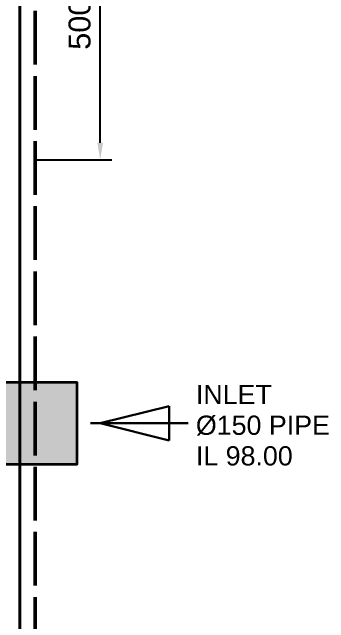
# Model space of a CAD drawing. Header units: millimetres. Extents: x -1348 to 4055, y -1079 to 3281.
# Drawn here: x 3471 to 4055, y 708 to 1832 of the extents above; entities that cross this region are included whole.
import ezdxf

# ---------------------------------------------------------------- set-up
doc = ezdxf.new("R2010")
doc.units = ezdxf.units.MM
doc.linetypes.add('DASH_99_21', pattern=[119.944444, 98.777778, -21.166667])
for name, color, linetype in [('ANNOTATIONS', 7, 'Continuous'), ('DIMENSIONS', 7, 'Continuous'), ('FLOW_INLET', 1, 'Continuous'), ('GEOFAB', 5, 'Continuous'), ('PIPES', 7, 'Continuous')]:
    doc.layers.add(name, color=color, linetype=linetype)
doc.styles.add('ARIAL', font='arial.ttf')
doc.dimstyles.get("Standard").update_dxf_attribs({"dimtxt": 2.5, "dimasz": 2.5, "dimexe": 1.25, "dimexo": 0.625, "dimtad": 1, "dimcen": 2.5, "dimazin": 3, "dimtfac": 1, "dimtmove": 0, "dimatfit": 3})

msp = doc.modelspace()

# ---------------------------------------------------------------- linework, layer by layer
at = {"layer": 'FLOW_INLET', "color": 1, "lineweight": 30}
for p, q in [((3760.4, 1106.8), (3633.4, 1075)), ((3760.4, 1043.2), (3760.4, 1106.8)), ((3795.7, 1075), (3615.8, 1075)), ((3760.4, 1043.2), (3633.4, 1075))]:
    msp.add_line(p, q, dxfattribs=at)
at = {"layer": 'GEOFAB', "color": 5, "linetype": 'DASH_99_21', "lineweight": 50}
msp.add_line((3513.5, -63.5), (3513.5, 2088.2), dxfattribs=at)
at = {"layer": 'GEOFAB', "color": 6, "lineweight": 40}
msp.add_line((3485.3, -35.3), (3485.3, 2060), dxfattribs=at)
at = {"layer": 'PIPES', "lineweight": 35}
msp.add_lwpolyline([(3450, 1000), (3591.1, 1000), (3591.1, 1150), (3450, 1150)], close=True, dxfattribs=at)
at = {"layer": 'PIPES', "true_color": 0xbfbfbf}
msp.add_solid([(3450, 1000), (3591.1, 1000), (3450, 1150), (3591.1, 1150)], dxfattribs=at)

# ---------------------------------------------------------------- texts
at = {"layer": 'ANNOTATIONS', "style": 'ARIAL'}
for s, p in [('INLET', (3809.8, 1110.3)), ('Ø150 PIPE', (3809.8, 1053.8)), ('IL 98.00', (3809.8, 997.4))]:
    msp.add_text(s, height=35.36, dxfattribs=at).set_placement(p)

# ---------------------------------------------------------------- dimensions: what is measured, and where the dimension line sits
at = {"layer": 'DIMENSIONS'}
msp.add_linear_dim(base=(3633.4, 1560), p1=(3513.5, 1560), p2=(3513.5, 2060), angle=90, dimstyle='Standard', override={"dimtxt": 40.414222, "dimasz": 31.75, "dimexe": 21.166667, "dimexo": 0, "dimgap": 17.638889, "dimtad": 1, "dimtih": 0, "dimtoh": 0, "dimdec": 0, "dimtxsty": 'ARIAL', "dimclrd": 7, "dimclre": 7, "dimclrt": 7}, dxfattribs=at).render()

doc.saveas('drawing.dxf')
